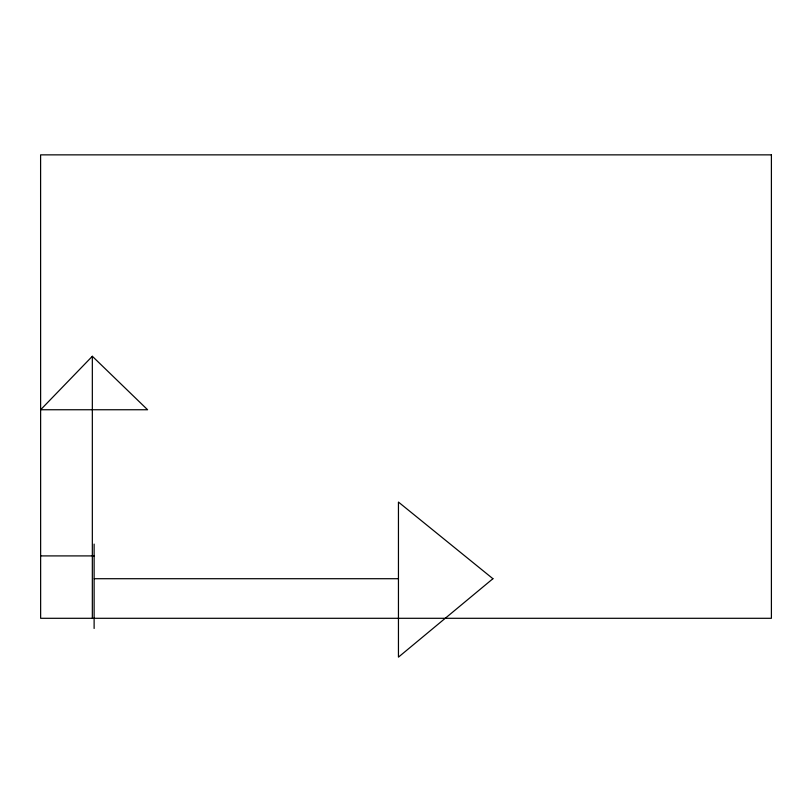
<?xml version="1.0" encoding="UTF-8"?>
<svg xmlns="http://www.w3.org/2000/svg" width="812" height="812" viewBox="0 0 812 812"><rect width="100%" height="100%" fill="white"/><g stroke="black" fill="none" stroke-linecap="round" stroke-linejoin="round"><path stroke-width="1.22" d="M92.335 356.275L40.641 409.745L147.591 409.745L92.335 356.275L92.335 618.297M40.641 555.905L94.121 555.905M94.283 578.712L398.448 578.712M94.121 544.091L94.121 628.478M492.925 578.712L398.448 657.141L398.448 502.07L492.925 578.712M771.4 154.859L40.6 154.859L40.641 618.297L771.4 618.297L771.4 154.859"/></g></svg>
